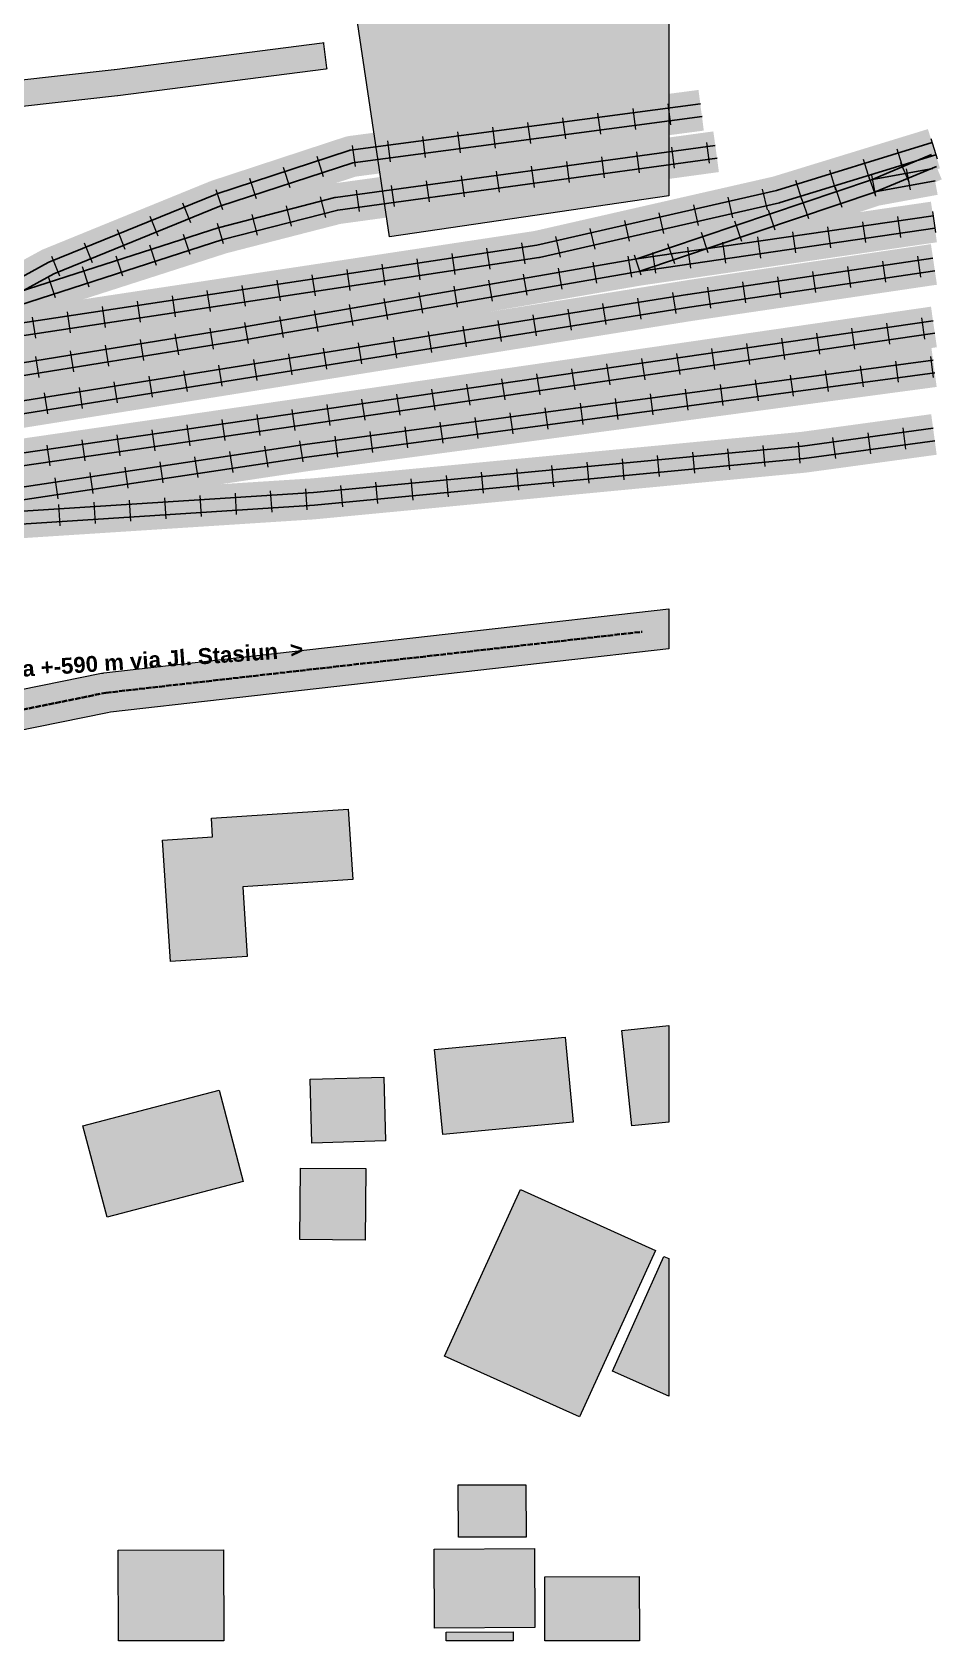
# Model space of a CAD drawing. Header units: metres. Extents: x 305909 to 307171, y 9156037 to 9156671.
# Drawn here: x 307068 to 307170.9, y 9156040 to 9156221.9 of the extents above; entities that cross this region are included whole.
import ezdxf
from ezdxf.enums import TextEntityAlignment as Align

# ---------------------------------------------------------------- set-up
doc = ezdxf.new("R2010")
doc.units = ezdxf.units.M
doc.linetypes.add('DASHED2', pattern=[0.762, 0.635, -0.127])
for name, color, linetype, lineweight, true_color in [('J-PERKERASAN_JALAN', 7, 'Continuous', 9, 0x989896), ('K-BANGUNAN_LUAR_TAPAK', 7, 'Continuous', 9, 0xdedede), ('K-REL_BALAS', 7, 'Continuous', 0, 0xb0a89c), ('K-REL_BANTALAN', 7, 'Continuous', 9, 0x5a5a5a), ('K-REL_KA', 7, 'Continuous', 25, 0x282828), ('P-ARAH_STASIUN', 7, 'DASHED2', 35, 0x148c3c)]:
    doc.layers.add(name, color=color, linetype=linetype, lineweight=lineweight, true_color=true_color)
doc.styles.add('ARIALB', font='arialbd.ttf')

msp = doc.modelspace()

# ---------------------------------------------------------------- hatches: boundary and pattern name
at = {"layer": 'J-PERKERASAN_JALAN', "true_color": 0x989896}
h = msp.add_hatch(color=252, dxfattribs=at)
h.dxf.hatch_style = 1
h.paths.add_polyline_path([(306982.13, 9156454.07), (307005.41, 9156451.6), (307005.46, 9156451.6), (307005.47, 9156451.59), (307005.52, 9156451.59), (307106.21, 9156436), (307106.31, 9156435.99), (307140, 9156431.58), (307140, 9156429.06), (307111.76, 9156432.76), (307111.26, 9156432.79), (307110.75, 9156432.76), (307110.26, 9156432.67), (307109.78, 9156432.51), (307109.32, 9156432.3), (307108.89, 9156432.03), (307108.5, 9156431.71), (307108.16, 9156431.34), (307107.86, 9156430.93), (307107.62, 9156430.48), (307107.44, 9156430.01), (307107.31, 9156429.53), (307107.25, 9156429.02), (307104.47, 9156381.57), (307104.48, 9156381.05), (307104.55, 9156380.54), (307104.69, 9156380.04), (307104.89, 9156379.56), (307105.15, 9156379.11), (307105.47, 9156378.69), (307105.84, 9156378.33), (307106.25, 9156378.01), (307106.7, 9156377.75), (307107.19, 9156377.55), (307107.69, 9156377.42), (307108.2, 9156377.35), (307108.73, 9156377.35), (307109.32, 9156377.39), (307109.43, 9156377.39), (307109.46, 9156377.39), (307109.57, 9156377.39), (307134.9, 9156376.15), (307140, 9156375.9), (307140, 9156373.4), (307134.79, 9156373.65), (307134.78, 9156373.65), (307110.35, 9156374.85), (307109.84, 9156374.84), (307109.34, 9156374.77), (307108.85, 9156374.64), (307108.39, 9156374.44), (307107.95, 9156374.19), (307107.22, 9156373.71), (307107.14, 9156373.66), (307107.12, 9156373.65), (307107.03, 9156373.6), (307106.79, 9156373.47), (307106.72, 9156373.44), (307106.59, 9156373.38), (307106.48, 9156373.35), (307106.33, 9156373.32), (307106.26, 9156373.31), (307106.02, 9156373.29), (307105.94, 9156373.28), (307105.75, 9156373.28), (307105.66, 9156373.29), (307103.38, 9156373.52), (307103.31, 9156373.53), (307103.18, 9156373.56), (307103.07, 9156373.59), (307102.96, 9156373.63), (307102.84, 9156373.69), (307102.78, 9156373.73), (307102.39, 9156373.97), (307102.32, 9156374.01), (307102.21, 9156374.1), (307102.12, 9156374.17), (307102.04, 9156374.26), (307101.96, 9156374.37), (307101.92, 9156374.44), (307101.75, 9156374.7), (307101.71, 9156374.77), (307101.65, 9156374.89), (307101.6, 9156375.03), (307101.58, 9156375.1), (307101.5, 9156375.36), (307101.48, 9156375.47), (307101.27, 9156376.05), (307101.17, 9156376.3), (307101.17, 9156376.42), (307104.31, 9156430.11), (307104.3, 9156430.64), (307104.23, 9156431.17), (307104.08, 9156431.69), (307103.87, 9156432.18), (307103.59, 9156432.64), (307103.25, 9156433.06), (307102.86, 9156433.42), (307102.43, 9156433.74), (307101.95, 9156433.99), (307101.45, 9156434.18), (307100.93, 9156434.29), (307010.73, 9156448.25), (307010.2, 9156448.3), (307009.66, 9156448.27), (307009.14, 9156448.18), (307008.63, 9156448.01), (307008.15, 9156447.78), (307007.7, 9156447.49), (307007.3, 9156447.13), (307006.94, 9156446.73), (307006.65, 9156446.29), (307006.41, 9156445.81), (307006.25, 9156445.3), (307006.15, 9156444.77), (307002.9, 9156417.68), (307002.88, 9156417.55), (307000.65, 9156391.77), (307000.64, 9156391.3), (307000.66, 9156390.7), (307000.71, 9156390.22), (307000.81, 9156389.75), (307000.96, 9156389.21), (307001.15, 9156388.68), (307002.87, 9156384.78), (307002.9, 9156384.7), (307002.95, 9156384.54), (307002.98, 9156384.41), (307003.01, 9156384.25), (307003.01, 9156384.16), (307003.25, 9156379.09), (307003.25, 9156379.02), (307003.25, 9156378.79), (307003.25, 9156378.72), (307002.59, 9156355.22), (307002.59, 9156355.18), (307002.48, 9156348.44), (307002.5, 9156347.93), (307002.59, 9156347.42), (307002.75, 9156346.93), (307002.96, 9156346.46), (307003.24, 9156346.02), (307003.57, 9156345.62), (307003.95, 9156345.27), (307004.37, 9156344.97), (307004.83, 9156344.73), (307005.31, 9156344.55), (307005.81, 9156344.43), (307006.33, 9156344.38), (307016.31, 9156344.01), (307016.44, 9156344), (307016.44, 9156343.88), (307016.34, 9156341.14), (307016.33, 9156341.02), (307016.21, 9156341.01), (307006.43, 9156341.37), (307005.91, 9156341.36), (307005.38, 9156341.27), (307004.88, 9156341.12), (307004.39, 9156340.9), (307003.94, 9156340.62), (307003.54, 9156340.28), (307003.18, 9156339.89), (307002.87, 9156339.46), (307002.63, 9156338.99), (307002.45, 9156338.49), (307002.33, 9156337.97), (307002.29, 9156337.44), (307002.15, 9156329.47), (307002.15, 9156329.39), (307002.2, 9156307.18), (307002.2, 9156307.16), (307002.2, 9156307.12), (307002.14, 9156304.4), (307002.14, 9156304.32), (307002.13, 9156304.17), (307002.11, 9156304.09), (307001.77, 9156302.11), (306994.18, 9156259.57), (306994.12, 9156259.04), (306993.94, 9156255.01), (306993.97, 9156254.36), (306994.52, 9156249.7), (306994.54, 9156249.53), (306998.25, 9156226.6), (306998.36, 9156226.11), (306998.53, 9156225.63), (306998.76, 9156225.18), (306999.05, 9156224.77), (306999.38, 9156224.39), (306999.76, 9156224.06), (307000.18, 9156223.78), (307000.63, 9156223.55), (307001.1, 9156223.39), (307001.6, 9156223.28), (307002.1, 9156223.24), (307002.6, 9156223.25), (307088.03, 9156231.98), (307088.16, 9156231.99), (307090.36, 9156232.29), (307090.5, 9156232.31), (307092.02, 9156232.57), (307092.54, 9156232.69), (307093.05, 9156232.89), (307103.09, 9156237.59), (307103.21, 9156237.64), (307103.27, 9156237.66), (307103.39, 9156237.7), (307106.69, 9156238.77), (307106.78, 9156238.79), (307106.96, 9156238.83), (307107.05, 9156238.85), (307110.82, 9156239.32), (307110.86, 9156239.32), (307110.89, 9156239.32), (307110.93, 9156239.33), (307140, 9156241.75), (307140, 9156238.74), (307111.27, 9156236.35), (307111.1, 9156236.33), (307107.89, 9156235.93), (307107.16, 9156235.77), (307104.58, 9156234.93), (307104.11, 9156234.75), (307093.68, 9156229.87), (307093.6, 9156229.84), (307093.45, 9156229.78), (307093.3, 9156229.74), (307093.21, 9156229.72), (307090.92, 9156229.34), (307090.89, 9156229.33), (307090.87, 9156229.33), (307090.84, 9156229.33), (307088.49, 9156229.01), (307088.46, 9156229.01), (307088.44, 9156229.01), (307088.41, 9156229), (307003.27, 9156220.31), (307002.75, 9156220.22), (307002.25, 9156220.06), (307001.77, 9156219.84), (307001.33, 9156219.56), (307000.92, 9156219.23), (307000.57, 9156218.84), (307000.26, 9156218.41), (307000.02, 9156217.94), (306999.84, 9156217.45), (306999.73, 9156216.93), (306999.68, 9156216.41), (306999.7, 9156215.88), (306999.9, 9156214.17), (306999.98, 9156213.67), (307000.14, 9156213.19), (307000.35, 9156212.73), (307000.61, 9156212.3), (307000.93, 9156211.9), (307001.3, 9156211.55), (307001.71, 9156211.25), (307002.15, 9156211.01), (307002.62, 9156210.82), (307003.11, 9156210.69), (307003.62, 9156210.63), (307004.12, 9156210.63), (307011.62, 9156211.1), (307011.66, 9156211.1), (307031.53, 9156212.6), (307031.68, 9156212.61), (307077.24, 9156217.71), (307077.3, 9156217.72), (307100.8, 9156220.74), (307100.92, 9156220.75), (307100.94, 9156220.62), (307101.29, 9156217.91), (307101.3, 9156217.79), (307101.18, 9156217.76), (307077.65, 9156214.74), (307077.63, 9156214.74), (307031.93, 9156209.62), (307031.89, 9156209.62), (307031.87, 9156209.62), (307031.84, 9156209.61), (307011.86, 9156208.11), (307011.85, 9156208.11), (306999.17, 9156207.31), (306998.94, 9156207.3), (306982.25, 9156206.92), (306982.13, 9156206.92), (306982.13, 9156209.92), (306992.94, 9156210.16), (306993.45, 9156210.21), (306993.95, 9156210.32), (306994.43, 9156210.49), (306994.89, 9156210.72), (306995.31, 9156211), (306995.69, 9156211.34), (306996.03, 9156211.73), (306996.31, 9156212.15), (306996.54, 9156212.61), (306996.71, 9156213.09), (306996.81, 9156213.59), (306996.85, 9156214.1), (306996.83, 9156214.61), (306996.12, 9156220.94), (306996.09, 9156221.13), (306991.57, 9156249.15), (306991.56, 9156249.19), (306991.56, 9156249.21), (306991.55, 9156249.25), (306990.94, 9156254.41), (306990.93, 9156254.49), (306990.93, 9156254.65), (306990.93, 9156254.73), (306991.14, 9156259.47), (306991.15, 9156259.6), (306991.15, 9156259.67), (306991.17, 9156259.8), (306998.81, 9156302.62), (306998.81, 9156302.63), (306999.09, 9156304.23), (306999.15, 9156304.84), (306999.2, 9156307.13), (306999.2, 9156307.22), (306999.15, 9156329.42), (306999.15, 9156329.45), (306999.38, 9156343.1), (306999.5, 9156349.88), (306999.47, 9156350.4), (306999.38, 9156350.9), (306999.23, 9156351.4), (306999.01, 9156351.86), (306998.74, 9156352.3), (306998.41, 9156352.7), (306998.03, 9156353.05), (306997.61, 9156353.35), (306997.15, 9156353.59), (306996.67, 9156353.77), (306996.17, 9156353.89), (306995.66, 9156353.95), (306982.13, 9156354.48), (306982.13, 9156357.48), (306995.59, 9156356.95), (306996.12, 9156356.96), (306996.64, 9156357.05), (306997.14, 9156357.2), (306997.62, 9156357.41), (306998.07, 9156357.69), (306998.48, 9156358.03), (306998.84, 9156358.41), (306999.15, 9156358.84), (306999.39, 9156359.3), (306999.58, 9156359.8), (306999.7, 9156360.31), (306999.75, 9156360.84), (307000.25, 9156378.73), (307000.25, 9156379.03), (307000.06, 9156383.04), (307000.01, 9156383.53), (306999.9, 9156384.01), (306999.73, 9156384.47), (306998.28, 9156387.76), (306998.22, 9156387.89), (306998.2, 9156387.96), (306998.16, 9156388.09), (306997.75, 9156389.52), (306997.73, 9156389.64), (306997.69, 9156389.88), (306997.68, 9156390), (306997.63, 9156391.47), (306997.63, 9156391.59), (306997.64, 9156391.65), (306997.64, 9156391.77), (306999.9, 9156417.88), (306999.91, 9156417.91), (306999.91, 9156417.93), (306999.91, 9156417.96), (307003.18, 9156445.25), (307003.21, 9156445.77), (307003.17, 9156446.3), (307003.06, 9156446.82), (307002.88, 9156447.31), (307002.64, 9156447.78), (307002.34, 9156448.22), (307001.98, 9156448.61), (307001.58, 9156448.95), (307001.13, 9156449.23), (307000.66, 9156449.45), (307000.15, 9156449.61), (306999.63, 9156449.7), (306982.13, 9156451.56), (306982.13, 9156454.07)])
h = msp.add_hatch(color=252, dxfattribs=at)
h.dxf.hatch_style = 1
h.paths.add_polyline_path([(306873.08, 9156122.55), (306873.17, 9156122.02), (306873.33, 9156121.52), (306873.56, 9156121.04), (306873.85, 9156120.59), (306874.19, 9156120.18), (306874.59, 9156119.83), (306875.03, 9156119.53), (306875.5, 9156119.29), (306876.01, 9156119.12), (306876.53, 9156119.01), (306877.06, 9156118.98), (306877.59, 9156119.01), (307020.78, 9156138.28), (307021.04, 9156138.33), (307075.81, 9156149.42), (307075.89, 9156149.43), (307076, 9156149.45), (307076.08, 9156149.46), (307140, 9156156.73), (307140, 9156152.2), (307076.82, 9156145.01), (307076.48, 9156144.96), (307026.25, 9156134.79), (307025.75, 9156134.65), (307025.27, 9156134.46), (307024.83, 9156134.2), (307024.42, 9156133.89), (307024.05, 9156133.52), (307023.73, 9156133.12), (307023.47, 9156132.67), (307023.27, 9156132.2), (307023.13, 9156131.7), (307023.05, 9156131.19), (307023.05, 9156130.68), (307024.92, 9156091.03), (307024.92, 9156090.91), (307024.79, 9156090.9), (307022.06, 9156090.77), (307021.93, 9156090.77), (307021.92, 9156090.89), (307020.11, 9156129.27), (307020.05, 9156129.77), (307019.93, 9156130.27), (307019.75, 9156130.74), (307019.51, 9156131.19), (307019.21, 9156131.61), (307018.87, 9156131.98), (307018.47, 9156132.31), (307018.04, 9156132.58), (307017.58, 9156132.8), (307017.1, 9156132.95), (307016.6, 9156133.05), (307016.09, 9156133.08), (307015.58, 9156133.04), (306875.58, 9156114.2), (306875.08, 9156114.1), (306874.59, 9156113.93), (306874.13, 9156113.71), (306873.7, 9156113.42), (306873.31, 9156113.09), (306872.97, 9156112.7), (306872.68, 9156112.28), (306872.44, 9156111.82), (306872.27, 9156111.34), (306872.16, 9156110.83), (306872.83, 9156115.25), (306872.86, 9156115.62), (306873.06, 9156123.08), (306873.08, 9156122.55)])
at = {"layer": 'K-BANGUNAN_LUAR_TAPAK', "true_color": 0xe8e8e6}
h = msp.add_hatch(color=254, dxfattribs=at)
h.dxf.hatch_style = 1
h.paths.add_polyline_path([(307138.57, 9156235.81), (307140, 9156226.21), (307140, 9156203.42), (307108.42, 9156198.77), (307103.66, 9156230.67), (307138.57, 9156235.81)])
h = msp.add_hatch(color=254, dxfattribs=at)
h.dxf.hatch_style = 1
h.paths.add_polyline_path([(307103.74, 9156134.05), (307104.27, 9156126.1), (307091.79, 9156125.29), (307092.31, 9156117.39), (307083.62, 9156116.82), (307082.72, 9156130.57), (307088.39, 9156130.93), (307088.25, 9156133.04), (307103.74, 9156134.05)])
h = msp.add_hatch(color=254, dxfattribs=at)
h.dxf.hatch_style = 1
h.paths.add_polyline_path([(307128.27, 9156108.26), (307129.17, 9156098.66), (307114.43, 9156097.28), (307113.51, 9156106.88), (307128.27, 9156108.26)])
h = msp.add_hatch(color=254, dxfattribs=at)
h.dxf.hatch_style = 1
h.paths.add_polyline_path([(307140, 9156109.58), (307140, 9156098.67), (307135.83, 9156098.23), (307134.7, 9156109.03), (307140, 9156109.58)])
h = msp.add_hatch(color=254, dxfattribs=at)
h.dxf.hatch_style = 1
h.paths.add_polyline_path([(307107.76, 9156103.75), (307107.95, 9156096.53), (307099.62, 9156096.3), (307099.43, 9156103.53), (307107.76, 9156103.75)])
h = msp.add_hatch(color=254, dxfattribs=at)
h.dxf.hatch_style = 1
h.paths.add_polyline_path([(307089.12, 9156102.27), (307091.85, 9156091.94), (307076.44, 9156087.93), (307073.71, 9156098.26), (307089.12, 9156102.27)])
h = msp.add_hatch(color=254, dxfattribs=at)
h.dxf.hatch_style = 1
h.paths.add_polyline_path([(307105.71, 9156093.4), (307105.65, 9156085.31), (307098.26, 9156085.38), (307098.33, 9156093.47), (307105.71, 9156093.4)])
h = msp.add_hatch(color=254, dxfattribs=at)
h.dxf.hatch_style = 1
h.paths.add_polyline_path([(307138.49, 9156084.13), (307129.88, 9156065.32), (307114.61, 9156072.21), (307123.23, 9156091.03), (307138.49, 9156084.13)])
h = msp.add_hatch(color=254, dxfattribs=at)
h.dxf.hatch_style = 1
h.paths.add_polyline_path([(307140, 9156083.23), (307140, 9156067.67), (307133.62, 9156070.48), (307139.44, 9156083.48), (307140, 9156083.23)])
h = msp.add_hatch(color=254, dxfattribs=at)
h.dxf.hatch_style = 1
h.paths.add_polyline_path([(307123.84, 9156057.66), (307123.87, 9156051.74), (307116.2, 9156051.71), (307116.17, 9156057.63), (307123.84, 9156057.66)])
h = msp.add_hatch(color=254, dxfattribs=at)
h.dxf.hatch_style = 1
h.paths.add_polyline_path([(307089.61, 9156050.29), (307089.65, 9156040), (307077.73, 9156040), (307077.69, 9156050.24), (307089.61, 9156050.29)])
h = msp.add_hatch(color=254, dxfattribs=at)
h.dxf.hatch_style = 1
h.paths.add_polyline_path([(307124.81, 9156050.43), (307124.85, 9156041.49), (307113.49, 9156041.45), (307113.46, 9156050.38), (307124.81, 9156050.43)])
h = msp.add_hatch(color=254, dxfattribs=at)
h.dxf.hatch_style = 1
h.paths.add_polyline_path([(307136.65, 9156047.28), (307136.68, 9156040), (307125.99, 9156040), (307125.96, 9156047.24), (307136.65, 9156047.28)])
h = msp.add_hatch(color=254, dxfattribs=at)
h.dxf.hatch_style = 1
h.paths.add_polyline_path([(307122.39, 9156041.02), (307122.39, 9156040), (307114.82, 9156040), (307114.82, 9156040.99), (307122.39, 9156041.02)])
at = {"layer": 'K-REL_BALAS', "true_color": 0xb0a89c}
h = msp.add_hatch(color=253, dxfattribs=at)
h.dxf.hatch_style = 1
h.paths.add_polyline_path([(307026.49, 9156184.4), (307036.79, 9156186.12), (307059.23, 9156191.93), (307069.02, 9156197.28), (307069.1, 9156197.32), (307069.17, 9156197.35), (307069.26, 9156197.39), (307088.09, 9156205.06), (307088.15, 9156205.08), (307088.19, 9156205.1), (307088.25, 9156205.12), (307103.35, 9156210.08), (307103.43, 9156210.1), (307103.49, 9156210.12), (307103.64, 9156210.15), (307103.7, 9156210.16), (307103.77, 9156210.18), (307143.36, 9156215.4), (307143.55, 9156213.97), (307143.62, 9156213.38), (307143.78, 9156212.23), (307143.96, 9156210.8), (307104.6, 9156205.6), (307102.32, 9156204.86), (307145.04, 9156210.71), (307145.24, 9156209.28), (307145.36, 9156208.41), (307145.48, 9156207.54), (307145.67, 9156206.11), (307102.86, 9156200.25), (307089.99, 9156196.94), (307073.76, 9156191.72), (307124.77, 9156199.44), (307151.78, 9156205.59), (307169.32, 9156210.97), (307169.74, 9156209.6), (307170.26, 9156207.91), (307170.68, 9156206.54), (307170.4, 9156206.45), (307170.89, 9156205.28), (307170.26, 9156205.01), (307170.16, 9156204.97), (307170.16, 9156204.96), (307170.42, 9156203.54), (307163.78, 9156202.32), (307161.58, 9156201.58), (307169.66, 9156202.76), (307170.13, 9156199.6), (307170.13, 9156199.6), (307170.34, 9156198.17), (307136.87, 9156193.28), (307119.72, 9156190.31), (307141.88, 9156193.85), (307141.89, 9156193.85), (307141.9, 9156193.86), (307141.91, 9156193.86), (307169.66, 9156197.96), (307169.87, 9156196.54), (307170.13, 9156194.79), (307170.34, 9156193.37), (307142.6, 9156189.27), (307026.49, 9156170.71), (307026.49, 9156179.63), (307034.62, 9156180.96), (307034.62, 9156180.96), (307034.63, 9156180.96), (307034.63, 9156180.96), (307048.89, 9156183.26), (307037.64, 9156181.56), (307026.49, 9156179.7), (307026.49, 9156184.4)])
h = msp.add_hatch(color=253, dxfattribs=at)
h.dxf.hatch_style = 1
h.paths.add_polyline_path([(307026.49, 9156170.11), (307169.67, 9156190.89), (307169.87, 9156189.46), (307170.13, 9156187.72), (307170.33, 9156186.3), (307169.72, 9156186.21), (307169.88, 9156184.98), (307170.12, 9156183.23), (307170.31, 9156181.81), (307099.27, 9156172.3), (307089.35, 9156170.81), (307099.67, 9156171.47), (307154.94, 9156176.72), (307169.69, 9156178.73), (307170.12, 9156175.56), (307170.12, 9156175.56), (307170.31, 9156174.14), (307155.52, 9156172.12), (307155.49, 9156172.11), (307155.46, 9156172.11), (307155.43, 9156172.11), (307100.07, 9156166.85), (307100.05, 9156166.85), (307100.03, 9156166.85), (307100, 9156166.84), (307035.4, 9156162.68), (307026.49, 9156161.34), (307026.49, 9156170.11)])
at = {"layer": 'P-ARAH_STASIUN', "true_color": 0x148c3c}
h = msp.add_hatch(color=116, dxfattribs=at)
h.dxf.hatch_style = 1
h.paths.add_polyline_path([(307137, 9156154.12), (307133.7, 9156152.16), (307133.34, 9156155.29)])

# ---------------------------------------------------------------- linework, layer by layer
at = {"layer": 'J-PERKERASAN_JALAN', "color": 251, "lineweight": 13, "true_color": 0x6c6c6a}
for points in [[(307031.68, 9156212.61), (307077.24, 9156217.71), (307077.3, 9156217.72), (307100.8, 9156220.74), (307100.92, 9156220.75), (307100.94, 9156220.62), (307101.29, 9156217.91), (307101.3, 9156217.79), (307101.18, 9156217.76), (307077.65, 9156214.74), (307077.63, 9156214.74), (307031.93, 9156209.62)], [(307021.04, 9156138.33), (307075.81, 9156149.42), (307075.89, 9156149.43), (307076, 9156149.45), (307076.08, 9156149.46), (307140, 9156156.73), (307140, 9156152.2), (307076.82, 9156145.01), (307076.48, 9156144.96), (307026.25, 9156134.79)]]:
    msp.add_lwpolyline(points, dxfattribs=at)
at = {"layer": 'K-BANGUNAN_LUAR_TAPAK', "color": 9, "lineweight": 9, "true_color": 0xc8c8c6}
for points in [[(307138.57, 9156235.81), (307140, 9156226.21), (307140, 9156203.42), (307108.42, 9156198.77), (307103.66, 9156230.67), (307138.57, 9156235.81)], [(307103.74, 9156134.05), (307104.27, 9156126.1), (307091.79, 9156125.29), (307092.31, 9156117.39), (307083.62, 9156116.82), (307082.72, 9156130.57), (307088.39, 9156130.93), (307088.25, 9156133.04), (307103.74, 9156134.05)], [(307128.27, 9156108.26), (307129.17, 9156098.66), (307114.43, 9156097.28), (307113.51, 9156106.88), (307128.27, 9156108.26)], [(307140, 9156109.58), (307140, 9156098.67), (307135.83, 9156098.23), (307134.7, 9156109.03), (307140, 9156109.58)], [(307107.76, 9156103.75), (307107.95, 9156096.53), (307099.62, 9156096.3), (307099.43, 9156103.53), (307107.76, 9156103.75)], [(307089.12, 9156102.27), (307091.85, 9156091.94), (307076.44, 9156087.93), (307073.71, 9156098.26), (307089.12, 9156102.27)], [(307105.71, 9156093.4), (307105.65, 9156085.31), (307098.26, 9156085.38), (307098.33, 9156093.47), (307105.71, 9156093.4)], [(307138.49, 9156084.13), (307129.88, 9156065.32), (307114.61, 9156072.21), (307123.23, 9156091.03), (307138.49, 9156084.13)], [(307140, 9156083.23), (307140, 9156067.67), (307133.62, 9156070.48), (307139.44, 9156083.48), (307140, 9156083.23)], [(307123.84, 9156057.66), (307123.87, 9156051.74), (307116.2, 9156051.71), (307116.17, 9156057.63), (307123.84, 9156057.66)], [(307089.61, 9156050.29), (307089.65, 9156040), (307077.73, 9156040), (307077.69, 9156050.24), (307089.61, 9156050.29)], [(307124.81, 9156050.43), (307124.85, 9156041.49), (307113.49, 9156041.45), (307113.46, 9156050.38), (307124.81, 9156050.43)], [(307136.65, 9156047.28), (307136.68, 9156040), (307125.99, 9156040), (307125.96, 9156047.24), (307136.65, 9156047.28)], [(307122.39, 9156041.02), (307122.39, 9156040), (307114.82, 9156040), (307114.82, 9156040.99), (307122.39, 9156041.02)]]:
    msp.add_lwpolyline(points, close=True, dxfattribs=at)
at = {"layer": 'K-REL_BANTALAN'}
for points in [[(307140.24, 9156211.44), (307139.92, 9156213.82)], [(307124.38, 9156209.34), (307124.06, 9156211.72)], [(307128.34, 9156209.87), (307128.03, 9156212.25)], [(307132.31, 9156210.39), (307131.99, 9156212.77)], [(307136.27, 9156210.92), (307135.96, 9156213.29)], [(307112.48, 9156207.77), (307112.17, 9156210.15)], [(307116.45, 9156208.3), (307116.13, 9156210.68)], [(307120.41, 9156208.82), (307120.1, 9156211.2)], [(307169.65, 9156209.9), (307170.35, 9156207.61)], [(307104.55, 9156206.73), (307104.23, 9156209.11)], [(307108.51, 9156207.25), (307108.2, 9156209.63)], [(307136.7, 9156206.01), (307136.37, 9156208.39)], [(307140.66, 9156206.55), (307140.33, 9156208.93)], [(307144.62, 9156207.1), (307144.3, 9156209.47)], [(307165.82, 9156208.73), (307166.53, 9156206.44)], [(307097.15, 9156204.34), (307096.4, 9156206.62)], [(307100.95, 9156205.59), (307100.2, 9156207.87)], [(307120.84, 9156203.84), (307120.52, 9156206.22)], [(307124.81, 9156204.38), (307124.48, 9156206.76)], [(307128.77, 9156204.92), (307128.45, 9156207.3)], [(307132.73, 9156205.47), (307132.41, 9156207.85)], [(307158.18, 9156206.38), (307158.88, 9156204.09)], [(307162, 9156207.56), (307162.7, 9156205.26)], [(307167.19, 9156204.95), (307166.27, 9156207.16)], [(307167.34, 9156204.12), (307166.91, 9156206.48)], [(307093.35, 9156203.09), (307092.6, 9156205.37)], [(307108.96, 9156202.21), (307108.63, 9156204.59)], [(307112.92, 9156202.75), (307112.59, 9156205.13)], [(307116.88, 9156203.3), (307116.56, 9156205.67)], [(307154.35, 9156205.21), (307155.06, 9156202.92)], [(307163.42, 9156203.39), (307162.65, 9156205.66)], [(307163.41, 9156203.4), (307162.98, 9156205.76)], [(307085.92, 9156200.38), (307085.01, 9156202.6)], [(307089.55, 9156201.84), (307088.8, 9156204.12)], [(307101.2, 9156200.98), (307100.6, 9156203.3)], [(307104.99, 9156201.67), (307104.67, 9156204.05)], [(307146.68, 9156203.28), (307147.22, 9156200.94)], [(307150.58, 9156204.17), (307151.12, 9156201.83)], [(307155.84, 9156200.83), (307155.07, 9156203.1)], [(307159.63, 9156202.11), (307158.86, 9156204.38)], [(307082.22, 9156198.87), (307081.31, 9156201.09)], [(307093.45, 9156198.98), (307092.86, 9156201.31)], [(307097.33, 9156199.98), (307096.73, 9156202.3)], [(307138.88, 9156201.5), (307139.42, 9156199.16)], [(307142.78, 9156202.39), (307143.32, 9156200.05)], [(307152.05, 9156199.55), (307151.28, 9156201.82)], [(307165.87, 9156201.08), (307166.22, 9156198.7)], [(307169.83, 9156201.66), (307170.17, 9156199.28)], [(307078.51, 9156197.36), (307077.61, 9156199.58)], [(307085.84, 9156196.78), (307085.11, 9156199.06)], [(307089.63, 9156198), (307088.93, 9156200.29)], [(307131.08, 9156199.73), (307131.62, 9156197.39)], [(307134.98, 9156200.62), (307135.52, 9156198.28)], [(307144.47, 9156196.99), (307143.7, 9156199.27)], [(307148.26, 9156198.27), (307147.49, 9156200.55)], [(307153.99, 9156199.34), (307154.34, 9156196.97)], [(307157.95, 9156199.92), (307158.3, 9156197.55)], [(307161.91, 9156200.5), (307162.26, 9156198.13)], [(307074.81, 9156195.85), (307073.9, 9156198.07)], [(307082.03, 9156195.55), (307081.3, 9156197.84)], [(307119.39, 9156197.49), (307119.75, 9156195.12)], [(307123.35, 9156198.09), (307123.71, 9156195.72)], [(307127.18, 9156198.84), (307127.72, 9156196.5)], [(307140.68, 9156195.72), (307139.91, 9156197.99)], [(307142.12, 9156197.61), (307142.47, 9156195.23)], [(307146.08, 9156198.19), (307146.43, 9156195.81)], [(307150.04, 9156198.77), (307150.38, 9156196.39)], [(307071.1, 9156194.34), (307070.2, 9156196.56)], [(307074.42, 9156193.1), (307073.68, 9156195.39)], [(307078.22, 9156194.33), (307077.49, 9156196.61)], [(307107.53, 9156195.69), (307107.89, 9156193.32)], [(307111.48, 9156196.29), (307111.84, 9156193.92)], [(307115.44, 9156196.89), (307115.8, 9156194.52)], [(307131.87, 9156193.55), (307131.46, 9156195.92)], [(307135.81, 9156194.24), (307135.4, 9156196.6)], [(307136.89, 9156194.44), (307136.12, 9156196.71)], [(307138.16, 9156197.03), (307138.51, 9156194.66)], [(307160.6, 9156193.06), (307160.25, 9156195.44)], [(307164.56, 9156193.65), (307164.21, 9156196.02)], [(307168.51, 9156194.23), (307168.16, 9156196.61)], [(307070.61, 9156191.88), (307069.87, 9156194.16)], [(307095.66, 9156193.9), (307096.02, 9156191.53)], [(307099.62, 9156194.5), (307099.98, 9156192.12)], [(307103.57, 9156195.1), (307103.93, 9156192.72)], [(307120.05, 9156191.5), (307119.64, 9156193.87)], [(307123.99, 9156192.19), (307123.58, 9156194.55)], [(307127.93, 9156192.87), (307127.52, 9156195.24)], [(307148.73, 9156191.31), (307148.38, 9156193.68)], [(307152.69, 9156191.89), (307152.34, 9156194.27)], [(307156.64, 9156192.48), (307156.29, 9156194.85)], [(307083.8, 9156192.1), (307084.16, 9156189.73)], [(307087.75, 9156192.7), (307088.11, 9156190.33)], [(307091.71, 9156193.3), (307092.07, 9156190.93)], [(307108.22, 9156189.45), (307107.81, 9156191.82)], [(307112.16, 9156190.14), (307111.75, 9156192.5)], [(307116.11, 9156190.82), (307115.7, 9156193.19)], [(307136.88, 9156189.49), (307136.5, 9156191.86)], [(307140.83, 9156190.12), (307140.45, 9156192.49)], [(307144.77, 9156190.72), (307144.42, 9156193.1)], [(307071.93, 9156190.31), (307072.29, 9156187.93)], [(307075.89, 9156190.91), (307076.25, 9156188.53)], [(307079.84, 9156191.5), (307080.2, 9156189.13)], [(307100.34, 9156188.09), (307099.93, 9156190.45)], [(307104.28, 9156188.77), (307103.87, 9156191.14)], [(307125.03, 9156187.59), (307124.65, 9156189.96)], [(307128.98, 9156188.23), (307128.6, 9156190.6)], [(307132.93, 9156188.86), (307132.55, 9156191.23)], [(307067.98, 9156189.71), (307068.34, 9156187.34)], [(307088.5, 9156186.07), (307088.12, 9156188.44)], [(307092.46, 9156186.72), (307092.05, 9156189.09)], [(307096.4, 9156187.4), (307095.99, 9156189.77)], [(307113.18, 9156185.7), (307112.8, 9156188.07)], [(307117.13, 9156186.33), (307116.75, 9156188.7)], [(307121.08, 9156186.96), (307120.7, 9156189.33)], [(307161.06, 9156186.08), (307160.71, 9156188.46)], [(307165.02, 9156186.66), (307164.67, 9156189.03)], [(307168.98, 9156187.23), (307168.63, 9156189.61)], [(307076.65, 9156184.16), (307076.27, 9156186.53)], [(307080.6, 9156184.8), (307080.22, 9156187.17)], [(307084.55, 9156185.43), (307084.17, 9156187.8)], [(307105.28, 9156184.44), (307104.9, 9156186.81)], [(307109.23, 9156185.07), (307108.85, 9156187.44)], [(307149.18, 9156184.36), (307148.84, 9156186.73)], [(307153.14, 9156184.93), (307152.8, 9156187.31)], [(307157.1, 9156185.51), (307156.76, 9156187.88)], [(307068.75, 9156182.89), (307068.37, 9156185.26)], [(307072.7, 9156183.53), (307072.32, 9156185.9)], [(307093.43, 9156182.54), (307093.05, 9156184.91)], [(307097.38, 9156183.18), (307097, 9156185.55)], [(307101.33, 9156183.81), (307100.95, 9156186.18)], [(307133.35, 9156182.06), (307133, 9156184.43)], [(307137.31, 9156182.63), (307136.96, 9156185.01)], [(307141.27, 9156183.21), (307140.92, 9156185.58)], [(307145.22, 9156183.78), (307144.88, 9156186.16)], [(307166, 9156182.36), (307165.68, 9156184.74)], [(307169.96, 9156182.89), (307169.64, 9156185.27)], [(307081.58, 9156180.65), (307081.21, 9156183.02)], [(307085.53, 9156181.28), (307085.15, 9156183.65)], [(307089.48, 9156181.91), (307089.1, 9156184.28)], [(307121.47, 9156180.34), (307121.13, 9156182.71)], [(307125.43, 9156180.91), (307125.09, 9156183.29)], [(307129.39, 9156181.48), (307129.05, 9156183.86)], [(307150.14, 9156180.24), (307149.82, 9156182.62)], [(307154.1, 9156180.77), (307153.78, 9156183.15)], [(307158.07, 9156181.3), (307157.75, 9156183.68)], [(307162.03, 9156181.83), (307161.71, 9156184.21)], [(307069.73, 9156178.76), (307069.36, 9156181.13)], [(307073.68, 9156179.39), (307073.31, 9156181.76)], [(307077.63, 9156180.02), (307077.26, 9156182.39)], [(307109.6, 9156178.61), (307109.25, 9156180.99)], [(307113.56, 9156179.19), (307113.21, 9156181.56)], [(307117.52, 9156179.76), (307117.17, 9156182.14)], [(307138.24, 9156178.65), (307137.93, 9156181.02)], [(307142.21, 9156179.18), (307141.89, 9156181.56)], [(307146.17, 9156179.71), (307145.85, 9156182.09)], [(307097.72, 9156176.89), (307097.38, 9156179.26)], [(307101.68, 9156177.46), (307101.34, 9156179.84)], [(307105.64, 9156178.04), (307105.29, 9156180.41)], [(307126.35, 9156177.05), (307126.03, 9156179.43)], [(307130.31, 9156177.58), (307130, 9156179.96)], [(307134.28, 9156178.12), (307133.96, 9156180.49)], [(307085.85, 9156175.16), (307085.5, 9156177.54)], [(307089.81, 9156175.74), (307089.46, 9156178.11)], [(307093.76, 9156176.31), (307093.42, 9156178.69)], [(307110.49, 9156174.93), (307110.17, 9156177.31)], [(307114.46, 9156175.46), (307114.14, 9156177.84)], [(307118.42, 9156175.99), (307118.1, 9156178.37)], [(307122.39, 9156176.52), (307122.07, 9156178.9)], [(307166.83, 9156174.79), (307166.5, 9156177.17)], [(307073.97, 9156173.44), (307073.63, 9156175.82)], [(307077.93, 9156174.02), (307077.59, 9156176.39)], [(307081.89, 9156174.59), (307081.54, 9156176.97)], [(307098.62, 9156173.33), (307098.26, 9156175.71)], [(307102.56, 9156173.87), (307102.24, 9156176.25)], [(307106.53, 9156174.4), (307106.21, 9156176.78)], [(307154.88, 9156173.18), (307154.66, 9156175.57)], [(307158.9, 9156173.71), (307158.57, 9156176.09)], [(307162.86, 9156174.25), (307162.54, 9156176.63)], [(307070.01, 9156172.87), (307069.67, 9156175.24)], [(307086.75, 9156171.55), (307086.39, 9156173.92)], [(307090.71, 9156172.14), (307090.35, 9156174.52)], [(307094.66, 9156172.74), (307094.31, 9156175.11)], [(307134.97, 9156171.29), (307134.75, 9156173.68)], [(307138.96, 9156171.67), (307138.73, 9156174.06)], [(307142.94, 9156172.05), (307142.71, 9156174.43)], [(307146.92, 9156172.42), (307146.69, 9156174.81)], [(307150.9, 9156172.8), (307150.68, 9156175.19)], [(307074.89, 9156169.76), (307074.53, 9156172.13)], [(307078.84, 9156170.36), (307078.48, 9156172.73)], [(307082.8, 9156170.95), (307082.44, 9156173.33)], [(307115.06, 9156169.4), (307114.84, 9156171.79)], [(307119.05, 9156169.78), (307118.82, 9156172.17)], [(307123.03, 9156170.15), (307122.8, 9156172.54)], [(307127.01, 9156170.53), (307126.78, 9156172.92)], [(307130.99, 9156170.91), (307130.77, 9156173.3)], [(307070.93, 9156169.17), (307070.57, 9156171.54)], [(307095.11, 9156167.65), (307094.95, 9156170.05)], [(307099.1, 9156167.91), (307098.94, 9156170.3)], [(307103.12, 9156168.26), (307102.89, 9156170.65)], [(307107.1, 9156168.64), (307106.87, 9156171.03)], [(307111.08, 9156169.02), (307110.86, 9156171.41)], [(307071.16, 9156166.11), (307071, 9156168.5)], [(307075.15, 9156166.37), (307074.99, 9156168.76)], [(307079.14, 9156166.62), (307078.98, 9156169.02)], [(307083.13, 9156166.88), (307082.98, 9156169.27)], [(307087.12, 9156167.14), (307086.97, 9156169.53)], [(307091.11, 9156167.39), (307090.96, 9156169.79)]]:
    msp.add_lwpolyline(points, dxfattribs=at)
at = {"layer": 'K-REL_KA'}
for points in [[(307059.75, 9156190.39), (307069.79, 9156195.87), (307069.86, 9156195.91), (307088.7, 9156203.58), (307088.75, 9156203.6), (307103.85, 9156208.56), (307103.92, 9156208.58), (307103.98, 9156208.59), (307143.57, 9156213.82)], [(307060.44, 9156189.13), (307070.44, 9156194.59), (307089.22, 9156202.24), (307104.24, 9156207.17), (307143.76, 9156212.39)], [(306889.43, 9156159.9), (307037.12, 9156184.55), (307059.89, 9156190.45), (307089.13, 9156199.85), (307089.17, 9156199.86), (307102.23, 9156203.22), (307102.31, 9156203.24), (307145.26, 9156209.12)], [(307169.79, 9156209.44), (307152.19, 9156204.04), (307125.06, 9156197.86), (307037.16, 9156184.56)], [(307170.21, 9156208.07), (307152.59, 9156202.66), (307152.53, 9156202.65), (307125.36, 9156196.45), (307125.31, 9156196.44), (307037.38, 9156183.14)], [(307136.27, 9156196.26), (307162.94, 9156205.25), (307169.72, 9156208.08)], [(306889.67, 9156158.48), (307037.39, 9156183.14), (307037.45, 9156183.15), (307060.27, 9156189.06), (307060.31, 9156189.07), (307089.55, 9156198.47), (307102.55, 9156201.82), (307145.46, 9156207.69)], [(307136.73, 9156194.89), (307163.42, 9156203.89), (307163.47, 9156203.91), (307170.28, 9156206.75)], [(307163.06, 9156205.28), (307169.87, 9156206.53)], [(307163.32, 9156203.87), (307170.13, 9156205.11)], [(307169.9, 9156201.18), (307136.4, 9156196.29)], [(307170.1, 9156199.76), (307136.61, 9156194.86)], [(306870.9, 9156153.56), (306991.09, 9156172.21), (307034.88, 9156179.38), (307034.88, 9156179.38), (307091.12, 9156188.44), (307136.38, 9156196.28)], [(306883.75, 9156151.31), (306960.68, 9156162.67), (307012.62, 9156171.57), (307012.63, 9156171.57), (307142.13, 9156192.27), (307142.14, 9156192.27), (307169.89, 9156196.38)], [(306871.13, 9156152.13), (306991.32, 9156170.78), (306991.32, 9156170.78), (307035.11, 9156177.96), (307091.35, 9156187.02), (307091.36, 9156187.02), (307136.63, 9156194.87)], [(306883.96, 9156149.89), (306960.9, 9156161.25), (306960.91, 9156161.25), (307012.86, 9156170.15), (307142.36, 9156190.85), (307170.11, 9156194.95)], [(306947.07, 9156156.62), (307000.47, 9156164.71), (307000.47, 9156164.71), (307169.9, 9156189.3)], [(306947.28, 9156155.2), (307000.68, 9156163.29), (307170.1, 9156187.88)], [(307035.05, 9156165.7), (307098.83, 9156175.31), (307098.84, 9156175.31), (307169.9, 9156184.82)], [(307035.26, 9156164.28), (307099.04, 9156173.88), (307170.1, 9156183.39)], [(307035.11, 9156165.71), (307099.8, 9156169.88), (307155.12, 9156175.13), (307169.9, 9156177.15)], [(307035.2, 9156164.27), (307099.9, 9156168.44), (307099.92, 9156168.44), (307155.27, 9156173.7), (307155.3, 9156173.7), (307170.1, 9156175.72)]]:
    msp.add_lwpolyline(points, dxfattribs=at)
at = {"layer": 'P-ARAH_STASIUN'}
msp.add_lwpolyline([(306869.86, 9156115.7), (307021.29, 9156136.08), (307076.3, 9156147.22), (307137, 9156154.12)], dxfattribs=at)

# ---------------------------------------------------------------- texts
at = {"layer": 'P-ARAH_STASIUN', "color": 116, "true_color": 0x147832, "style": 'ARIALB'}
msp.add_text('Stasiun Kroya +-590 m via Jl. Stasiun  >', height=1.8, rotation=4, dxfattribs=at).set_placement((307075, 9156150.5), align=Align.MIDDLE_CENTER)

doc.saveas('drawing.dxf')
